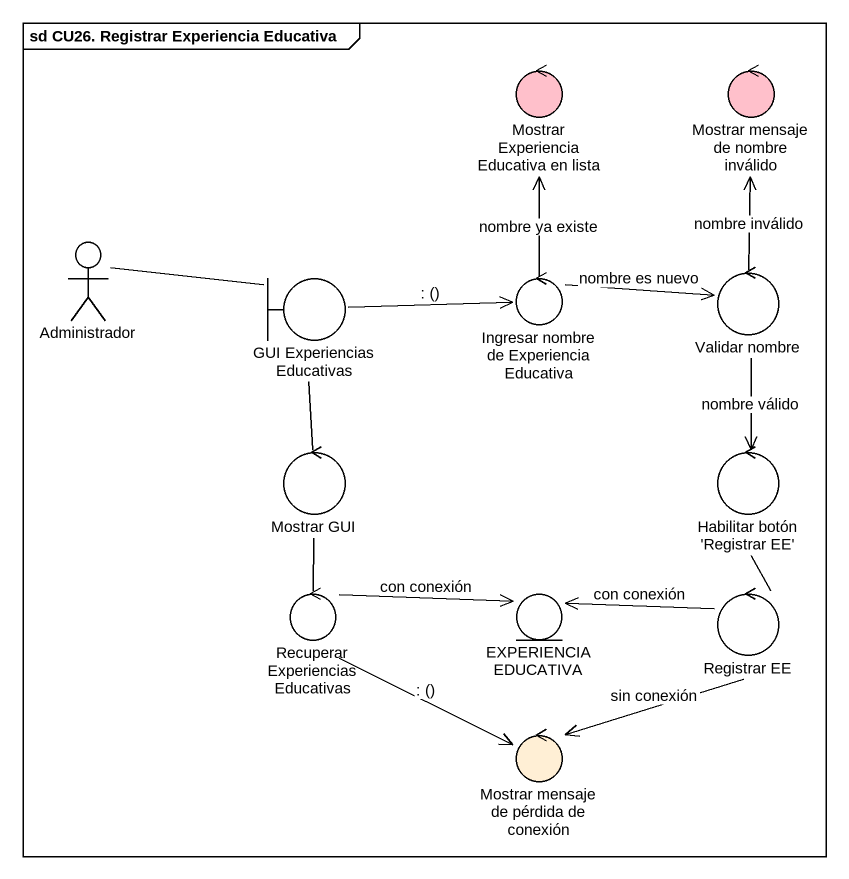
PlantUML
@startuml
mainframe sd CU26. Registrar Experiencia Educativa
control "Mostrar Experiencia Educativa en lista" as Mostrar_Experiencia #FFC0CB
control "Mostrar mensaje de nombre inválido" as Mostrar_mensaje_de_nombre #FFC0CB
actor Administrador
boundary "GUI Experiencias Educativas" as GUI_Experiencias_Educativas
control "Ingresar nombre de Experiencia Educativa" as Ingresar_nombre_de
control "Validar nombre" as Validar_nombre
control "Mostrar GUI" as Mostrar_GUI
control "Habilitar botón 'Registrar EE'" as Habilitar_botón_Registrar_EE
control "Recuperar Experiencias Educativas" as Recuperar_Experiencias
entity "EXPERIENCIA EDUCATIVA" as EXPERIENCIA_EDUCATIVA
control "Registrar EE" as Registrar_EE
control "Mostrar mensaje de pérdida de conexión" as Mostrar_mensaje_de_pérdida #FFEFD5
Administrador -right- GUI_Experiencias_Educativas
GUI_Experiencias_Educativas -right-> Ingresar_nombre_de : : ()
Ingresar_nombre_de -up-> Mostrar_Experiencia : nombre ya existe
Ingresar_nombre_de -right-> Validar_nombre : nombre es nuevo
Validar_nombre -up-> Mostrar_mensaje_de_nombre : nombre inválido
Validar_nombre --> Habilitar_botón_Registrar_EE : nombre válido
Mostrar_GUI -up- GUI_Experiencias_Educativas
Habilitar_botón_Registrar_EE -- Registrar_EE
Recuperar_Experiencias -up- Mostrar_GUI
Recuperar_Experiencias -right-> EXPERIENCIA_EDUCATIVA : con conexión
Recuperar_Experiencias --> Mostrar_mensaje_de_pérdida : : ()
Registrar_EE -left-> EXPERIENCIA_EDUCATIVA : con conexión
Registrar_EE --> Mostrar_mensaje_de_pérdida : sin conexión
@enduml
